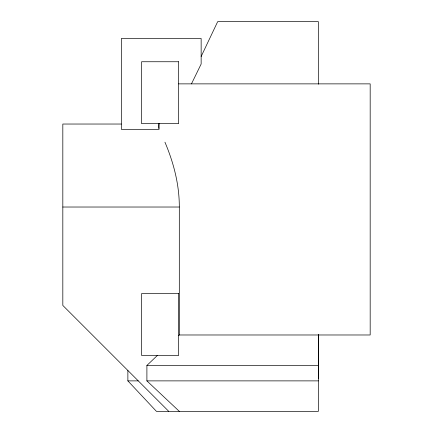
<?xml version="1.0" encoding="UTF-8"?>
<svg xmlns="http://www.w3.org/2000/svg" width="433" height="433" viewBox="0 0 433 433"><rect width="100%" height="100%" fill="white"/><g stroke="black" fill="none" stroke-linecap="round" stroke-linejoin="round"><path stroke-width="0.65" d="M318.379 378.453L318.379 334.741L318.379 411.35L156.432 411.35L127.876 380.878L127.876 370.486M201.145 56.501L217.685 21.65L318.379 21.65L318.379 84.202M191.462 83.872L201.145 64.03L201.145 38.499L121.343 38.499L121.343 129.332L159.084 129.332L159.084 123.659M179.311 411.35L146.901 380.878L146.901 365.452L157.352 355.477M178.645 335.597L179.311 334.98L370.177 334.98L370.177 83.872L178.618 83.872M121.343 124.033L62.823 124.033L62.823 305.433L168.74 411.35M62.823 207.023L179.311 207.023L179.311 334.98M146.901 365.452L318.379 365.452M127.876 380.878L138.268 380.878M146.901 380.878L318.379 380.878M164.941 142.181C173.638 162.656 179.376 184.669 179.311 207.023M158.765 128.395A83.737 7.68 73.2 0 1 158.96 123.329M178.618 61.746L141.586 61.746L141.586 123.659L178.618 123.659L178.618 61.746M178.645 293.563L141.607 293.563L141.607 355.477L178.645 355.477L178.645 293.563"/></g></svg>
